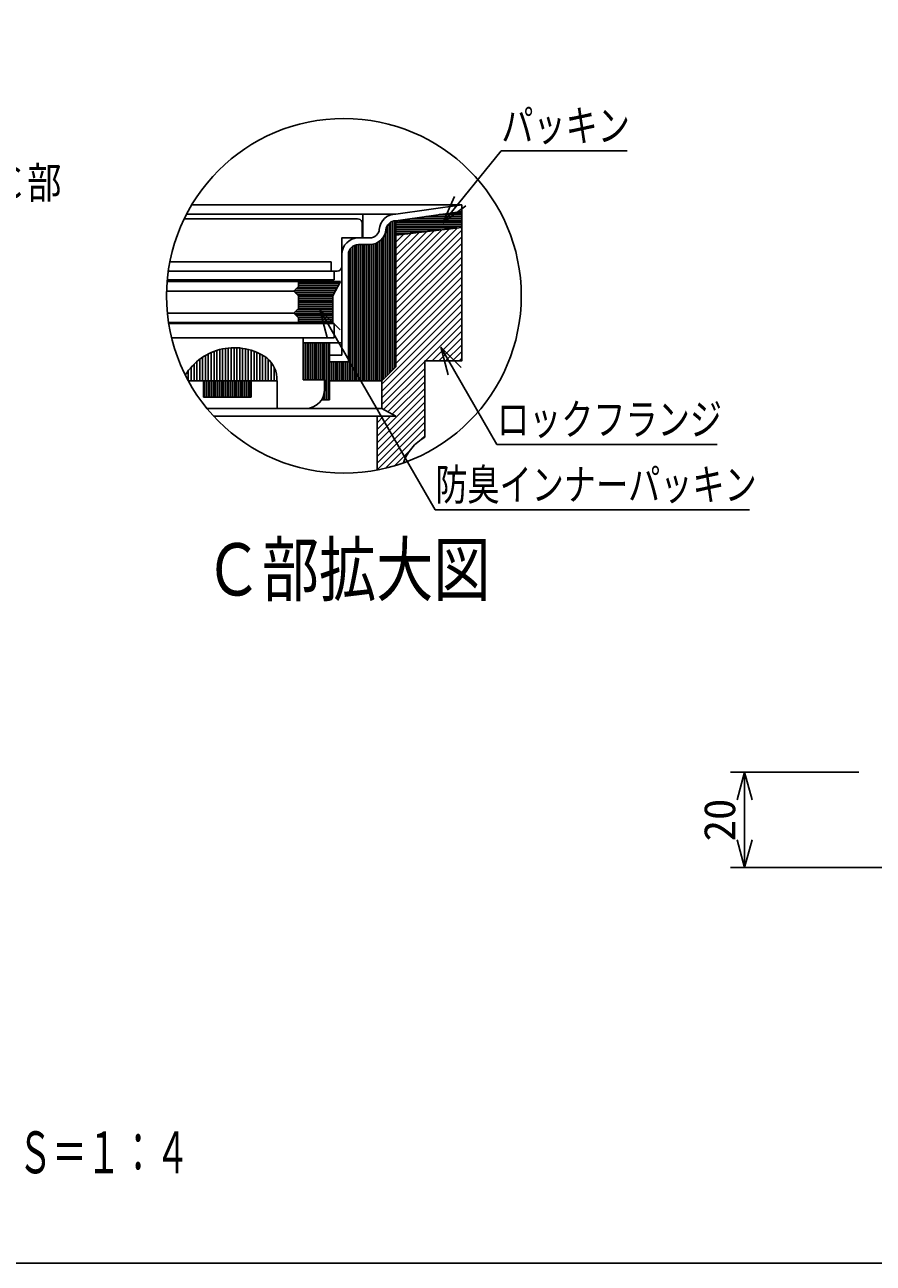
# Model space of a CAD drawing. Units: millimetres, scale not verified. Extents: x -1365 to 1365, y -930 to 870.
# Drawn here: x -783 to -189, y -930 to -63 of the extents above; entities that cross this region are included whole.
import ezdxf
from ezdxf.enums import TextEntityAlignment as Align

# ---------------------------------------------------------------- set-up
doc = ezdxf.new("R2010")
doc.units = ezdxf.units.MM
doc.header["$LTSCALE"] = 10
for name, color, linetype in [('0-7_枠細線', 5, 'Continuous'), ('0-8_枠中線', 5, 'Continuous'), ('0-A_極細1', 7, 'Continuous'), ('0-D_寸法1', 7, 'Continuous'), ('1-1_寸法4', 7, 'Continuous'), ('1-5_寸法2', 7, 'Continuous')]:
    doc.layers.add(name, color=color, linetype=linetype)
doc.styles.add('ＭＳ ゴシック', font='')
doc.styles.get('ＭＳ ゴシック').set_extended_font_data('MS Gothic')

msp = doc.modelspace()

# ---------------------------------------------------------------- linework, layer by layer
at = {"layer": '0-8_枠中線'}
msp.add_lwpolyline([(-1365, -930), (-1365, 870), (1365, 870), (1365, -930)], close=True, dxfattribs=at)
at = {"layer": '0-A_極細1'}
for p, q in [((-666.05, -189.31), (-477.1, -189.31)), ((-523.24, -195.89), (-477.1, -189.31)), ((-477.1, -193.93), (-477.1, -189.31)), ((-477.1, -294.9), (-477.1, -189.41)), ((-671.39, -199.22), (-550.1, -199.22)), ((-669.72, -195.89), (-523.24, -195.89)), ((-546.43, -212.55), (-546.43, -195.89)), ((-523.24, -200.6), (-477.1, -194.03)), ((-511.75, -198.96), (-477.1, -198.96)), ((-502.39, -197.63), (-477.1, -197.63)), ((-493.03, -196.3), (-477.1, -196.3)), ((-483.67, -194.96), (-477.1, -194.96)), ((-546.77, -211.22), (-546.77, -202.55)), ((-529.38, -308.83), (-529.38, -204.19)), ((-528.05, -307.5), (-528.05, -202.46)), ((-526.71, -306.17), (-526.71, -201.48)), ((-525.38, -304.83), (-525.38, -200.89)), ((-524.05, -303.5), (-524.05, -200.6)), ((-523.24, -302.69), (-523.24, -200.55)), ((-523.24, -201.63), (-477.1, -201.63)), ((-523.24, -202.96), (-477.1, -202.96)), ((-523.24, -204.3), (-477.1, -204.3)), ((-477.1, -205.27), (-523.24, -210.6)), ((-523.24, -205.63), (-480.25, -205.63)), ((-523.24, -248.56), (-480.32, -205.64)), ((-523.24, -243.85), (-485.65, -206.25)), ((-523.24, -239.14), (-490.98, -206.87)), ((-523.24, -206.96), (-491.78, -206.96)), ((-523.24, -253.28), (-477.1, -207.14)), ((-523.24, -234.42), (-496.31, -207.49)), ((-521.11, -200.3), (-477.1, -200.3)), ((-541.49, -212.55), (-549.43, -212.55)), ((-537.38, -312.55), (-537.38, -216.45)), ((-536.05, -312.55), (-536.05, -215.83)), ((-534.71, -312.55), (-534.71, -214.97)), ((-533.38, -312.55), (-533.38, -213.8)), ((-532.05, -311.5), (-532.05, -212.15)), ((-530.71, -310.17), (-530.71, -209.39)), ((-523.24, -229.71), (-501.64, -208.1)), ((-523.24, -208.3), (-503.32, -208.3)), ((-523.24, -224.99), (-506.97, -208.72)), ((-523.24, -220.28), (-512.3, -209.34)), ((-523.24, -209.63), (-514.85, -209.63)), ((-523.24, -215.57), (-517.63, -209.95)), ((-523.24, -210.85), (-522.96, -210.57)), ((-523.24, -257.99), (-477.1, -211.85)), ((-523.24, -262.71), (-477.1, -216.57)), ((-561.1, -294.55), (-561.1, -224.22)), ((-556.43, -299.22), (-556.43, -224.22)), ((-556.05, -312.55), (-556.05, -221.92)), ((-554.71, -312.55), (-554.71, -219.62)), ((-553.38, -312.55), (-553.38, -218.44)), ((-552.05, -312.55), (-552.05, -217.73)), ((-550.71, -312.55), (-550.71, -217.34)), ((-541.49, -217.22), (-549.43, -217.22)), ((-549.38, -312.55), (-549.38, -217.22)), ((-548.05, -312.55), (-548.05, -217.22)), ((-546.71, -312.55), (-546.71, -217.22)), ((-545.38, -312.55), (-545.38, -217.22)), ((-544.05, -312.55), (-544.05, -217.22)), ((-542.71, -312.55), (-542.71, -217.22)), ((-541.38, -312.55), (-541.38, -217.22)), ((-540.05, -312.55), (-540.05, -217.13)), ((-538.71, -312.55), (-538.71, -216.87)), ((-523.24, -267.42), (-477.1, -221.28)), ((-681.38, -229.22), (-568.43, -229.22)), ((-568.43, -235.89), (-568.43, -229.22)), ((-523.24, -272.13), (-477.1, -225.99)), ((-523.24, -276.85), (-477.1, -230.71)), ((-566.43, -241.88), (-683.19, -241.88)), ((-682.5, -235.89), (-564.43, -235.89)), ((-566.43, -241.88), (-566.43, -235.89)), ((-523.24, -281.56), (-477.1, -235.42)), ((-523.24, -286.28), (-477.1, -240.14)), ((-683.66, -249.85), (-594.77, -249.85)), ((-683.3, -243.18), (-562.1, -243.18)), ((-594.77, -249.85), (-591.43, -246.51)), ((-591.43, -253.18), (-594.77, -249.85)), ((-594.55, -249.63), (-565.54, -249.63)), ((-593.65, -250.96), (-566.25, -250.96)), ((-593.22, -248.3), (-564.83, -248.3)), ((-591.89, -246.96), (-564.12, -246.96)), ((-591.43, -243.18), (-591.43, -246.51)), ((-591.43, -244.3), (-562.7, -244.3)), ((-591.43, -245.63), (-563.41, -245.63)), ((-567.43, -253.18), (-562.1, -243.18)), ((-523.24, -290.99), (-477.1, -244.85)), ((-523.24, -295.7), (-477.1, -249.56)), ((-592.31, -252.3), (-566.96, -252.3)), ((-591.43, -253.18), (-591.43, -261.85)), ((-591.43, -253.63), (-567.43, -253.63)), ((-591.43, -254.96), (-567.43, -254.96)), ((-591.43, -256.3), (-567.43, -256.3)), ((-591.43, -257.63), (-567.43, -257.63)), ((-591.43, -258.96), (-567.43, -258.96)), ((-567.43, -253.18), (-567.43, -271.85)), ((-533.1, -314.99), (-477.1, -258.99)), ((-523.24, -300.42), (-477.1, -254.28)), ((-683.11, -265.18), (-594.77, -265.18)), ((-594.31, -265.63), (-567.43, -265.63)), ((-593.89, -264.3), (-567.43, -264.3)), ((-592.98, -266.96), (-567.43, -266.96)), ((-592.55, -262.96), (-567.43, -262.96)), ((-591.65, -268.3), (-567.43, -268.3)), ((-591.43, -260.3), (-567.43, -260.3)), ((-591.43, -261.63), (-567.43, -261.63)), ((-591.43, -268.51), (-591.43, -271.85)), ((-533.1, -319.71), (-477.1, -263.71)), ((-533.1, -324.42), (-477.1, -268.42)), ((-682.28, -271.85), (-567.43, -271.85)), ((-566.43, -272.55), (-682.17, -272.55)), ((-591.43, -269.63), (-567.43, -269.63)), ((-591.43, -270.96), (-567.43, -270.96)), ((-566.43, -282.55), (-566.43, -272.55)), ((-502.57, -298.6), (-477.1, -273.13)), ((-588.1, -282.55), (-680.16, -282.55)), ((-566.43, -282.55), (-588.1, -282.55)), ((-588.1, -311.88), (-588.1, -282.55)), ((-588.1, -285.89), (-561.1, -285.89)), ((-588.05, -311.88), (-588.05, -285.89)), ((-586.71, -311.88), (-586.71, -285.89)), ((-585.38, -311.88), (-585.38, -285.89)), ((-584.05, -311.88), (-584.05, -285.89)), ((-582.71, -311.88), (-582.71, -285.89)), ((-581.38, -311.88), (-581.38, -285.89)), ((-580.05, -311.88), (-580.05, -285.89)), ((-578.71, -311.88), (-578.71, -285.89)), ((-577.38, -311.88), (-577.38, -285.89)), ((-576.05, -311.88), (-576.05, -285.89)), ((-574.71, -311.88), (-574.71, -285.89)), ((-573.38, -311.88), (-573.38, -285.89)), ((-572.05, -325.89), (-572.05, -285.89)), ((-570.71, -325.89), (-570.71, -285.89)), ((-569.77, -325.89), (-569.77, -285.89)), ((-497.85, -298.6), (-477.1, -277.85)), ((-493.14, -298.6), (-477.1, -282.56)), ((-654.52, -312.55), (-654.52, -293.71)), ((-652.52, -312.55), (-652.52, -292.76)), ((-650.52, -312.55), (-650.52, -291.95)), ((-648.52, -312.55), (-648.52, -291.26)), ((-646.52, -312.55), (-646.52, -290.68)), ((-644.52, -312.55), (-644.52, -290.21)), ((-642.52, -312.55), (-642.52, -289.85)), ((-640.52, -312.55), (-640.52, -289.6)), ((-638.52, -312.55), (-638.52, -289.44)), ((-636.52, -312.55), (-636.52, -289.39)), ((-634.52, -312.55), (-634.52, -289.43)), ((-632.52, -312.55), (-632.52, -289.58)), ((-630.52, -312.55), (-630.52, -289.83)), ((-628.52, -312.55), (-628.52, -290.18)), ((-626.52, -312.55), (-626.52, -290.63)), ((-624.52, -312.55), (-624.52, -291.2)), ((-622.52, -312.55), (-622.52, -291.88)), ((-620.52, -312.55), (-620.52, -292.69)), ((-618.52, -312.55), (-618.52, -293.62)), ((-569.77, -294.55), (-561.1, -294.55)), ((-488.42, -298.6), (-477.1, -287.28)), ((-483.71, -298.6), (-477.1, -291.99)), ((-666.52, -312.55), (-666.52, -303.03)), ((-664.52, -312.55), (-664.52, -300.91)), ((-662.52, -312.55), (-662.52, -299.06)), ((-660.52, -312.55), (-660.52, -297.45)), ((-658.52, -312.55), (-658.52, -296.04)), ((-656.52, -312.55), (-656.52, -294.8)), ((-616.52, -312.55), (-616.52, -294.7)), ((-614.52, -312.55), (-614.52, -295.92)), ((-612.52, -312.55), (-612.52, -297.51)), ((-610.52, -312.55), (-610.52, -299.77)), ((-608.52, -312.55), (-608.52, -302.99)), ((-569.77, -299.22), (-556.43, -299.22)), ((-569.38, -312.55), (-569.38, -299.22)), ((-568.05, -312.55), (-568.05, -299.22)), ((-566.71, -312.55), (-566.71, -299.22)), ((-565.38, -312.55), (-565.38, -299.22)), ((-564.05, -312.55), (-564.05, -299.22)), ((-562.71, -312.55), (-562.71, -299.22)), ((-561.38, -312.55), (-561.38, -299.22)), ((-560.05, -312.55), (-560.05, -299.22)), ((-558.71, -312.55), (-558.71, -299.22)), ((-557.38, -312.55), (-557.38, -299.22)), ((-533.1, -329.13), (-503.1, -299.13)), ((-523.24, -302.69), (-533.1, -312.55)), ((-503.1, -351.93), (-503.1, -298.6)), ((-479, -298.6), (-477.1, -296.7)), ((-670.52, -308.77), (-670.52, -308.46)), ((-668.52, -312.55), (-668.52, -305.5)), ((-606.52, -312.55), (-606.52, -310.02)), ((-531.86, -332.61), (-503.1, -303.85)), ((-528.8, -334.26), (-503.1, -308.56)), ((-668.54, -312.55), (-606.43, -312.55)), ((-657.86, -323.89), (-657.86, -312.55)), ((-657.38, -323.89), (-657.38, -312.55)), ((-656.05, -323.89), (-656.05, -312.55)), ((-654.71, -323.89), (-654.71, -312.55)), ((-653.38, -323.89), (-653.38, -312.55)), ((-652.05, -323.89), (-652.05, -312.55)), ((-650.71, -323.89), (-650.71, -312.55)), ((-649.38, -323.89), (-649.38, -312.55)), ((-648.05, -323.89), (-648.05, -312.55)), ((-646.71, -323.89), (-646.71, -312.55)), ((-645.38, -323.89), (-645.38, -312.55)), ((-644.05, -323.89), (-644.05, -312.55)), ((-642.71, -323.89), (-642.71, -312.55)), ((-641.38, -323.89), (-641.38, -312.55)), ((-640.05, -323.89), (-640.05, -312.55)), ((-638.71, -323.89), (-638.71, -312.55)), ((-637.38, -323.89), (-637.38, -312.55)), ((-636.05, -323.89), (-636.05, -312.55)), ((-634.71, -323.89), (-634.71, -312.55)), ((-633.38, -323.89), (-633.38, -312.55)), ((-632.05, -323.89), (-632.05, -312.55)), ((-630.71, -323.89), (-630.71, -312.55)), ((-629.38, -323.89), (-629.38, -312.55)), ((-628.05, -323.89), (-628.05, -312.55)), ((-626.71, -323.89), (-626.71, -312.55)), ((-625.38, -323.89), (-625.38, -312.55)), ((-624.52, -323.89), (-624.52, -312.55)), ((-606.43, -331.88), (-606.43, -312.55)), ((-569.77, -312.55), (-533.1, -312.55)), ((-536.43, -351.32), (-503.1, -317.99)), ((-525.74, -335.92), (-503.1, -313.28)), ((-657.86, -323.89), (-624.52, -323.89)), ((-575.3, -325.89), (-569.77, -325.89)), ((-574.71, -325.89), (-574.71, -324.9)), ((-573.38, -325.89), (-573.38, -321.26)), ((-536.43, -356.04), (-503.1, -322.7)), ((-536.43, -360.75), (-503.1, -327.42)), ((-655.45, -331.93), (-533.1, -331.93)), ((-650.81, -337.27), (-523.24, -337.27)), ((-586.43, -331.88), (-606.43, -331.88)), ((-536.43, -365.47), (-503.1, -332.13)), ((-536.43, -370.18), (-503.1, -336.85)), ((-536.43, -375.03), (-536.43, -337.27)), ((-536.43, -346.61), (-527.09, -337.27)), ((-536.43, -341.9), (-531.8, -337.27)), ((-536.43, -374.89), (-503.1, -341.56)), ((-530.6, -373.78), (-503.1, -346.27)), ((-505.74, -353.63), (-503.1, -350.99)), ((-524.16, -372.04), (-513.61, -361.5))]:
    msp.add_line(p, q, dxfattribs=at)
for points in [[(-561.1, -232.55), (-561.1, -212.55), (-548.1, -212.55)], [(-591.43, -268.51), (-594.77, -265.18), (-591.43, -261.85)], [(-503.1, -298.6), (-477.1, -298.6), (-477.1, -294.9)], [(-573.1, -318.55), (-573.1, -311.88), (-588.1, -311.88)], [(-523.24, -337.27), (-533.1, -331.93), (-533.1, -312.55)]]:
    msp.add_lwpolyline(points, dxfattribs=at)
msp.add_circle((-559.6, -253.11), 124.1, dxfattribs=at)
for centre, radius, start, end in [((-550.1, -202.55), 3.33, 24.05455, 90), ((-523.24, -207.55), 11.67, 90, 175.84901), ((-550.1, -202.55), 3.33, 0, 24.05455), ((-541.49, -205.89), 6.67, 270, 356.64911), ((-541.49, -205.89), 11.33, 270, 356.64911), ((-523.24, -207.55), 7, 90, 175.84901), ((-549.43, -224.22), 11.67, 90, 180), ((-548.1, -211.22), 1.33, 270, 360), ((-549.43, -224.22), 7, 90, 180), ((-564.43, -232.55), 3.33, 270, 360), ((-636.43, -329.39), 40, 55.16629, 148.68485), ((-626.43, -311.88), 20, 358.0749, 50.0295), ((-586.43, -318.55), 13.33, 270, 360), ((-486.43, -380.8), 33.33, 120, 161.13979)]:
    msp.add_arc(centre, radius, start, end, dxfattribs=at)
at = {"layer": '0-D_寸法1'}
for p, q in [((-490.39, -201.93), (-482.23, -183.67)), ((-490.39, -201.93), (-474.19, -190.2)), ((-576.46, -262.82), (-562.32, -276.96)), ((-576.46, -262.82), (-571.29, -282.14)), ((-491.76, -289.1), (-477.62, -303.24)), ((-491.76, -289.1), (-486.59, -308.42))]:
    msp.add_line(p, q, dxfattribs=at)
for points in [[(-490.39, -201.93), (-449.47, -151.56), (-361.47, -151.56)], [(-576.46, -262.82), (-495.68, -402.74), (-275.68, -402.74)], [(-491.76, -289.1), (-452.51, -357.09), (-298.51, -357.09)]]:
    msp.add_lwpolyline(points, dxfattribs=at)
at = {"layer": '1-5_寸法2'}
for p, q in [((-199.19, -586.5), (-289.19, -586.5)), ((-279.19, -586.5), (-284.37, -605.82)), ((-279.19, -586.5), (-274.02, -605.82)), ((-279.19, -586.5), (-279.19, -653.17)), ((-279.19, -653.17), (-284.37, -633.85)), ((-279.19, -653.17), (-274.02, -633.85)), ((-165.86, -653.17), (-289.19, -653.17))]:
    msp.add_line(p, q, dxfattribs=at)

# ---------------------------------------------------------------- texts
at = {"layer": '0-7_枠細線', "style": 'ＭＳ ゴシック'}
for s, height, width, p in [('Ｃ部拡大図', 36.66, 0.8, (-657.02, -473.83)), ('Ｓ＝１：４', 29.33, 0.6, (-787.67, -875.85))]:
    msp.add_text(s, height=height, dxfattribs=dict(at, width=width)).set_placement(p, align=Align.BOTTOM_LEFT)
at = {"layer": '0-D_寸法1', "style": 'ＭＳ ゴシック', "width": 0.75}
for s, p in [('パッキン', (-449.47, -151.56)), ('ロックフランジ', (-452.51, -357.09)), ('防臭インナーパッキン', (-495.68, -402.74))]:
    msp.add_text(s, height=21.99, dxfattribs=at).set_placement(p, align=Align.BOTTOM_LEFT)
at = {"layer": '1-1_寸法4', "style": 'ＭＳ ゴシック', "width": 0.8}
msp.add_text('Ｃ部', height=21.99, dxfattribs=at).set_placement((-805.27, -191.51), align=Align.BOTTOM_LEFT)
at = {"layer": '1-5_寸法2', "style": 'ＭＳ ゴシック'}
msp.add_text('20', height=21.99, rotation=90, dxfattribs=at).set_placement((-279.19, -634.83), align=Align.BOTTOM_LEFT)

doc.saveas('drawing.dxf')
